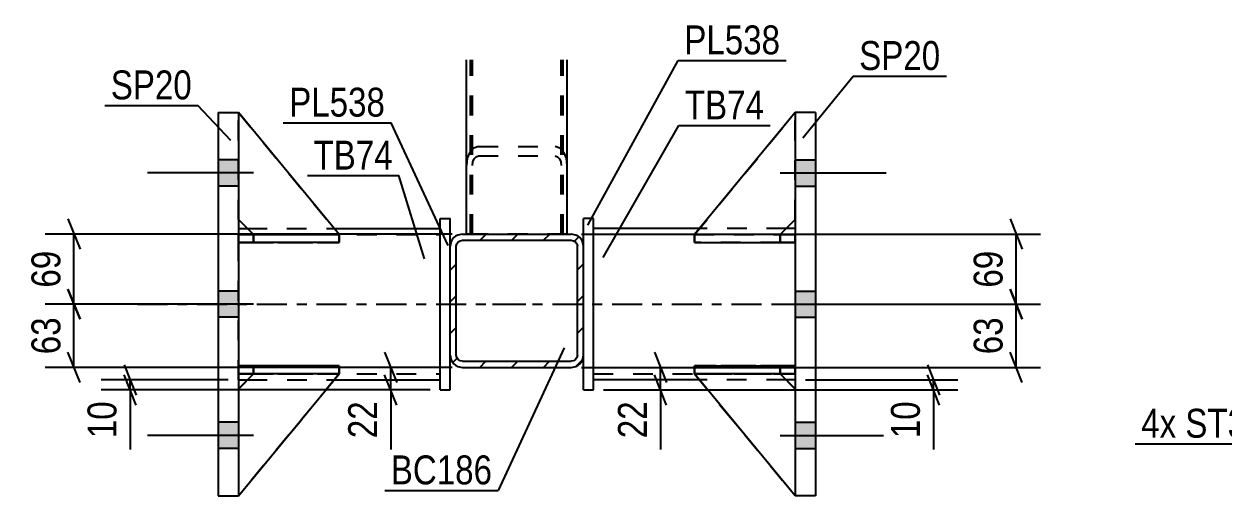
# Model space of a CAD drawing. Header units: millimetres. Extents: x 0 to 841, y 0 to 594.
# Drawn here: x 230 to 348.9, y 153.3 to 200.1 of the extents above; entities that cross this region are included whole.
import ezdxf

# ---------------------------------------------------------------- set-up
doc = ezdxf.new("R2010")
doc.units = ezdxf.units.MM
doc.linetypes.add('DXK_LINE_DOT2', pattern=[3.9198, 1.9599, -1.9599])
doc.linetypes.add('DXK_LINE_DOT3', pattern=[5.9187, 2.979, -0.9799, 0.9799, -0.9799])
doc.styles.add('Arial Narrow', font='ARIALN.TTF', dxfattribs={"height": 0.2})

# ---------------------------------------------------------------- blocks, each defined once
blk = doc.blocks.new('Part-318884897-1444 - 1248')
at = {"color": 7, "linetype": 'DXK_LINE_DOT2'}
for p, q in [((273.8, 179.27), (273.8, 196.54)), ((274.4, 179.27), (274.4, 196.54)), ((283.2, 179.27), (283.2, 196.54)), ((283.8, 179.27), (283.8, 196.54)), ((275, 187.94), (274.54, 187.8)), ((275, 187.94), (282.6, 187.94)), ((283.06, 187.8), (282.6, 187.94)), ((273.89, 186.8), (273.8, 186.08)), ((274.15, 187.4), (273.89, 186.8)), ((274.54, 187.8), (274.15, 187.4)), ((274.45, 186.44), (274.58, 186.74)), ((274.58, 186.74), (274.77, 186.94)), ((274.77, 186.94), (275, 187.01)), ((275, 187.01), (282.6, 187.01)), ((282.6, 187.01), (282.83, 186.94)), ((282.83, 186.94), (283.03, 186.74)), ((283.03, 186.74), (283.16, 186.44)), ((283.45, 187.4), (283.06, 187.8)), ((283.71, 186.8), (283.45, 187.4)), ((283.8, 186.08), (283.71, 186.8)), ((274.4, 186.08), (274.45, 186.44)), ((283.16, 186.44), (283.2, 186.08)), ((274.77, 179.27), (273.8, 179.27)), ((283.8, 179.27), (274.77, 179.27))]:
    blk.add_line(p, q, dxfattribs=at)
blk = doc.blocks.new('Part-318884897-1316 - 1248')
at = {"color": 7, "linetype": 'DXK_LINE_DOT2'}
for p, q in [((251.2, 180.72), (251.2, 191.33)), ((251.2, 191.33), (261.2, 179.22)), ((251.2, 191.33), (261.2, 179.22)), ((252.7, 179.22), (251.2, 180.72)), ((252.7, 179.22), (251.2, 180.72)), ((261.2, 179.22), (252.7, 179.22)), ((252.7, 179.22), (252.7, 179.22)), ((252.7, 179.22), (261.2, 179.22)), ((261.2, 179.22), (261.2, 179.22))]:
    blk.add_line(p, q, dxfattribs=at)
blk = doc.blocks.new('Part-318884897-1436 - 1248')
at = {"color": 2, "linetype": 'Continuous'}
for p, q in [((252.7, 165.42), (251.2, 163.92)), ((251.2, 153.33), (261.2, 165.42)), ((261.2, 165.42), (252.7, 165.42)), ((252.7, 165.42), (252.7, 165.42)), ((261.2, 165.42), (261.2, 165.42))]:
    blk.add_line(p, q, dxfattribs=at)
at = {"color": 7, "linetype": 'DXK_LINE_DOT2'}
for p, q in [((251.2, 163.92), (252.7, 165.42)), ((251.2, 153.33), (261.2, 165.42)), ((252.7, 165.42), (261.2, 165.42)), ((251.2, 163.92), (251.2, 153.33))]:
    blk.add_line(p, q, dxfattribs=at)
blk = doc.blocks.new('Part-318884897-1445 - 1248')
at = {"color": 2, "linetype": 'Continuous'}
for p, q in [((273.8, 179.27), (273.8, 196.54)), ((283.8, 179.27), (283.8, 196.54))]:
    blk.add_line(p, q, dxfattribs=at)
at = {"color": 7, "linetype": 'DXK_LINE_DOT2'}
for p, q in [((274.2, 179.27), (274.2, 196.54)), ((283.4, 179.27), (283.4, 196.54)), ((273.8, 179.27), (283.8, 179.27)), ((274.23, 179.27), (273.86, 179.27)), ((283.8, 179.27), (274.23, 179.27))]:
    blk.add_line(p, q, dxfattribs=at)
blk = doc.blocks.new('Part-318884897-1317 - 1248')
at = {"color": 2, "linetype": 'Continuous'}
for p, q in [((261.2, 179.22), (251.2, 191.33)), ((252.69, 179.23), (251.2, 180.72)), ((259.95, 179.22), (261.2, 179.22)), ((261.2, 179.22), (261.2, 179.22))]:
    blk.add_line(p, q, dxfattribs=at)
at = {"color": 7, "linetype": 'DXK_LINE_DOT2'}
for p, q in [((251.2, 180.72), (251.2, 191.33)), ((251.2, 191.33), (261.2, 179.22)), ((252.7, 179.22), (251.2, 180.72)), ((252.7, 179.22), (252.69, 179.23)), ((261.2, 179.22), (252.7, 179.22)), ((252.7, 179.22), (252.7, 179.22)), ((252.7, 179.22), (259.95, 179.22))]:
    blk.add_line(p, q, dxfattribs=at)
blk = doc.blocks.new('Part-318884897-1315 - 1248')
at = {"color": 7, "linetype": 'DXK_LINE_DOT2'}
for p, q in [((251.2, 166.23), (252.7, 166.23)), ((261.2, 166.23), (251.2, 166.23)), ((251.2, 166.23), (251.2, 166.23)), ((251.2, 166.23), (251.2, 165.43)), ((251.2, 166.23), (251.2, 165.43)), ((252.7, 165.43), (251.2, 165.43)), ((251.2, 165.43), (261.2, 165.43)), ((251.2, 165.43), (251.2, 165.43)), ((252.7, 166.23), (261.2, 166.23)), ((252.7, 166.23), (252.7, 165.43)), ((261.2, 165.43), (252.7, 165.43)), ((261.2, 166.23), (261.2, 165.43))]:
    blk.add_line(p, q, dxfattribs=at)
blk = doc.blocks.new('Part-318884897-1318 - 1248')
at = {"color": 7, "linetype": 'DXK_LINE_DOT2'}
for p, q in [((252.7, 165.42), (251.2, 163.92)), ((251.2, 153.33), (261.2, 165.42)), ((251.2, 163.92), (252.7, 165.42)), ((261.2, 165.42), (251.2, 153.33)), ((261.2, 165.42), (252.7, 165.42)), ((252.7, 165.42), (252.7, 165.42)), ((252.7, 165.42), (261.2, 165.42)), ((261.2, 165.42), (261.2, 165.42)), ((251.2, 163.92), (251.2, 153.33))]:
    blk.add_line(p, q, dxfattribs=at)
blk = doc.blocks.new('Part-318884897-1337 - 1248')
at = {"color": 2, "linetype": 'Continuous'}
for p, q in [((249.2, 191.33), (251.2, 191.33)), ((249.2, 191.33), (249.2, 153.33)), ((251.2, 191.33), (251.2, 153.33)), ((249.2, 153.33), (251.2, 153.33))]:
    blk.add_line(p, q, dxfattribs=at)
blk = doc.blocks.new('Part-318884897-1466 - 1248')
at = {"linetype": 'Continuous'}
h = blk.add_hatch(dxfattribs=at)
h.set_pattern_fill('', scale=0.7, style=0, pattern_type=0)
h.set_pattern_definition([(45, (284.661, 166.1606), (-1.57154, 1.57154), [])])
h.paths.add_polyline_path([(284.2, 166.07), (284.66, 166.16), (285.05, 166.42), (285.31, 166.81), (285.4, 167.27), (285.4, 178.07), (285.31, 178.53), (285.05, 178.92), (284.66, 179.18), (284.2, 179.27), (273.4, 179.27), (272.94, 179.18), (272.55, 178.92), (272.29, 178.53), (272.2, 178.07), (272.2, 167.27), (272.29, 166.81), (272.55, 166.42), (272.94, 166.16), (273.4, 166.07)])
h.paths.add_polyline_path([(273.4, 166.67), (273.17, 166.71), (272.98, 166.85), (272.85, 167.04), (272.8, 167.27), (272.8, 178.07), (272.85, 178.3), (272.98, 178.49), (273.17, 178.62), (273.4, 178.67), (284.2, 178.67), (284.43, 178.62), (284.63, 178.49), (284.76, 178.3), (284.8, 178.07), (284.8, 167.27), (284.76, 167.04), (284.63, 166.85), (284.43, 166.71), (284.2, 166.67)])
at = {"color": 2, "linetype": 'Continuous'}
for p, q in [((272.29, 178.53), (272.2, 178.07)), ((272.85, 178.3), (272.98, 178.49)), ((273.4, 179.27), (272.94, 179.18)), ((272.98, 178.49), (273.17, 178.62)), ((273.17, 178.62), (273.4, 178.67)), ((273.4, 179.27), (273.4, 179.27)), ((273.4, 179.27), (284.2, 179.27)), ((273.4, 178.67), (273.4, 178.67)), ((273.4, 178.67), (284.2, 178.67)), ((284.2, 179.27), (284.2, 179.27)), ((284.66, 179.18), (284.2, 179.27)), ((284.2, 178.67), (284.2, 178.67)), ((284.2, 178.67), (284.43, 178.62)), ((284.43, 178.62), (284.63, 178.49)), ((284.63, 178.49), (284.76, 178.3)), ((285.4, 178.07), (285.31, 178.53)), ((272.2, 178.07), (272.2, 178.07)), ((272.2, 167.27), (272.2, 178.07)), ((272.8, 178.07), (272.85, 178.3)), ((272.8, 178.07), (272.8, 178.07)), ((272.8, 167.27), (272.8, 178.07)), ((284.76, 178.3), (284.8, 178.07)), ((284.8, 178.07), (284.8, 178.07)), ((284.8, 167.27), (284.8, 178.07)), ((285.4, 178.07), (285.4, 178.07)), ((285.4, 167.27), (285.4, 178.07)), ((272.2, 167.27), (272.2, 167.27)), ((272.2, 167.27), (272.29, 166.81)), ((272.8, 167.27), (272.8, 167.27)), ((272.85, 167.04), (272.8, 167.27)), ((272.98, 166.85), (272.85, 167.04)), ((273.17, 166.71), (272.98, 166.85)), ((273.4, 166.67), (273.17, 166.71)), ((273.4, 166.67), (273.4, 166.67)), ((273.4, 166.67), (284.2, 166.67)), ((284.43, 166.71), (284.2, 166.67)), ((284.2, 166.67), (284.2, 166.67)), ((284.63, 166.85), (284.43, 166.71)), ((284.76, 167.04), (284.63, 166.85)), ((284.8, 167.27), (284.76, 167.04)), ((284.8, 167.27), (284.8, 167.27)), ((285.31, 166.81), (285.4, 167.27)), ((285.4, 167.27), (285.4, 167.27)), ((272.94, 166.16), (273.4, 166.07)), ((273.4, 166.07), (273.4, 166.07)), ((273.4, 166.07), (284.2, 166.07)), ((284.2, 166.07), (284.66, 166.16)), ((284.2, 166.07), (284.2, 166.07))]:
    blk.add_line(p, q, dxfattribs=at)
at = {"color": 7, "linetype": 'DXK_LINE_DOT3'}
blk.add_line((278.8, 172.67), (278.8, 172.67), dxfattribs=at)
at = {"color": 2, "linetype": 'Continuous'}
for centre, start, end in [((273.4, 178.07), 112.5, 157.5), ((284.2, 178.07), 22.5, 67.5), ((273.4, 167.27), 202.5, 247.5), ((284.2, 167.27), 292.5, 337.5)]:
    blk.add_arc(centre, 1.2, start, end, dxfattribs=at)
blk = doc.blocks.new('Part-318884897-1342 - 1248')
at = {"color": 2, "linetype": 'Continuous'}
for p, q in [((308.4, 191.33), (306.4, 191.33)), ((306.4, 191.33), (306.4, 153.33)), ((308.4, 191.33), (308.4, 153.33)), ((308.4, 153.33), (306.4, 153.33))]:
    blk.add_line(p, q, dxfattribs=at)
blk = doc.blocks.new('Part-318884897-1343 - 1248')
at = {"color": 2, "linetype": 'Continuous'}
for p, q in [((251.2, 178.43), (251.2, 179.23)), ((251.2, 179.23), (259.95, 179.23)), ((261.2, 178.43), (251.2, 178.43)), ((251.2, 178.43), (251.2, 178.43)), ((261.2, 179.23), (261.19, 179.23)), ((261.2, 178.43), (261.2, 179.23))]:
    blk.add_line(p, q, dxfattribs=at)
at = {"color": 7, "linetype": 'DXK_LINE_DOT2'}
for p, q in [((252.7, 179.23), (251.2, 179.23)), ((251.2, 178.43), (252.7, 178.43)), ((252.7, 178.43), (252.7, 179.23)), ((252.7, 179.23), (261.19, 179.23)), ((252.7, 178.43), (261.2, 178.43))]:
    blk.add_line(p, q, dxfattribs=at)
blk = doc.blocks.new('Part-318884897-1432 - 1248')
at = {"color": 7, "linetype": 'DXK_LINE_DOT2'}
for p, q in [((296.4, 165.43), (296.4, 166.23)), ((296.4, 166.23), (304.9, 166.23)), ((306.4, 166.23), (296.4, 166.23)), ((304.9, 165.43), (296.4, 165.43)), ((296.4, 165.43), (306.4, 165.43)), ((304.9, 165.43), (304.9, 166.23)), ((304.9, 166.23), (306.4, 166.23)), ((306.4, 165.43), (304.9, 165.43)), ((306.4, 165.43), (306.4, 166.23)), ((306.4, 165.43), (306.4, 166.23)), ((306.4, 166.23), (306.4, 166.23)), ((306.4, 165.43), (306.4, 165.43))]:
    blk.add_line(p, q, dxfattribs=at)
blk = doc.blocks.new('Part-318884897-1368 - 1248')
at = {"color": 2, "linetype": 'Continuous'}
for p, q in [((306.4, 191.33), (296.4, 179.22)), ((304.91, 179.23), (306.4, 180.72)), ((297.65, 179.22), (296.4, 179.22)), ((296.4, 179.22), (296.4, 179.22))]:
    blk.add_line(p, q, dxfattribs=at)
at = {"color": 7, "linetype": 'DXK_LINE_DOT2'}
for p, q in [((296.4, 179.22), (306.4, 191.33)), ((306.4, 180.72), (306.4, 191.33)), ((304.9, 179.22), (306.4, 180.72)), ((304.9, 179.22), (296.4, 179.22)), ((304.9, 179.22), (297.65, 179.22)), ((304.9, 179.22), (304.91, 179.23)), ((304.9, 179.22), (304.9, 179.22))]:
    blk.add_line(p, q, dxfattribs=at)
blk = doc.blocks.new('Part-318884897-1433 - 1248')
at = {"color": 7, "linetype": 'DXK_LINE_DOT2'}
for p, q in [((296.4, 178.43), (296.4, 179.23)), ((296.4, 179.23), (304.9, 179.23)), ((306.4, 179.23), (296.4, 179.23)), ((304.9, 178.43), (296.4, 178.43)), ((296.4, 178.43), (306.4, 178.43)), ((304.9, 178.43), (304.9, 179.23)), ((304.9, 179.23), (306.4, 179.23)), ((306.4, 178.43), (304.9, 178.43)), ((306.4, 178.43), (306.4, 179.23)), ((306.4, 178.43), (306.4, 179.23)), ((306.4, 179.23), (306.4, 179.23)), ((306.4, 178.43), (306.4, 178.43))]:
    blk.add_line(p, q, dxfattribs=at)
blk = doc.blocks.new('Part-318884897-1369 - 1248')
at = {"color": 7, "linetype": 'DXK_LINE_DOT2'}
for p, q in [((296.4, 165.42), (304.9, 165.42)), ((306.4, 153.33), (296.4, 165.42)), ((296.4, 165.42), (296.4, 165.42)), ((304.9, 165.42), (296.4, 165.42)), ((296.4, 165.42), (306.4, 153.33)), ((304.9, 165.42), (306.4, 163.92)), ((304.9, 165.42), (304.9, 165.42)), ((306.4, 163.92), (304.9, 165.42)), ((306.4, 163.92), (306.4, 153.33))]:
    blk.add_line(p, q, dxfattribs=at)
blk = doc.blocks.new('Part-318884897-1434 - 1248')
at = {"color": 2, "linetype": 'Continuous'}
for p, q in [((296.4, 166.23), (306.4, 166.23)), ((296.4, 166.23), (296.4, 165.43)), ((306.4, 165.43), (296.4, 165.43)), ((306.4, 166.23), (306.4, 166.23)), ((306.4, 165.43), (306.4, 166.23))]:
    blk.add_line(p, q, dxfattribs=at)
at = {"color": 7, "linetype": 'DXK_LINE_DOT2'}
for p, q in [((304.9, 166.23), (296.4, 166.23)), ((296.4, 165.43), (304.9, 165.43)), ((306.4, 166.23), (304.9, 166.23)), ((304.9, 166.23), (304.9, 165.43)), ((304.9, 165.43), (306.4, 165.43)), ((306.4, 166.23), (306.4, 166.23))]:
    blk.add_line(p, q, dxfattribs=at)
blk = doc.blocks.new('Part-318884897-1370 - 1248')
at = {"color": 2, "linetype": 'Continuous'}
for p, q in [((296.4, 165.42), (296.4, 165.42)), ((304.9, 165.42), (296.4, 165.42)), ((306.4, 153.33), (296.4, 165.42)), ((304.9, 165.42), (304.9, 165.42)), ((304.9, 165.42), (306.4, 163.92))]:
    blk.add_line(p, q, dxfattribs=at)
at = {"color": 7, "linetype": 'DXK_LINE_DOT2'}
for p, q in [((296.4, 165.42), (304.9, 165.42)), ((306.4, 153.33), (296.4, 165.42)), ((304.9, 165.42), (306.4, 163.92)), ((306.4, 163.92), (306.4, 153.33))]:
    blk.add_line(p, q, dxfattribs=at)
blk = doc.blocks.new('Part-318884897-1385 - 1248')
at = {"color": 2, "linetype": 'Continuous'}
for p, q in [((251.2, 179.83), (252.09, 179.83)), ((260.7, 179.83), (271.2, 179.83)), ((251.2, 164.83), (252.11, 164.83)), ((260.71, 164.83), (271.2, 164.83))]:
    blk.add_line(p, q, dxfattribs=at)
at = {"color": 7, "linetype": 'DXK_LINE_DOT2'}
for p, q in [((251.2, 164.83), (251.2, 179.83)), ((252.09, 179.83), (260.7, 179.83)), ((271.2, 164.83), (271.2, 179.83)), ((251.2, 179.23), (271.2, 179.23)), ((251.2, 165.43), (271.2, 165.43)), ((252.11, 164.83), (260.71, 164.83))]:
    blk.add_line(p, q, dxfattribs=at)
at = {"color": 7, "linetype": 'DXK_LINE_DOT3'}
blk.add_line((241.2, 172.33), (281.2, 172.33), dxfattribs=at)
blk = doc.blocks.new('Part-318884897-1400 - 1248')
at = {"color": 2, "linetype": 'Continuous'}
for p, q in [((271.2, 163.83), (271.2, 180.83)), ((271.2, 180.83), (272.2, 180.83)), ((272.2, 178.07), (272.2, 180.83)), ((272.2, 163.83), (272.2, 167.27)), ((271.2, 163.83), (272.2, 163.83))]:
    blk.add_line(p, q, dxfattribs=at)
at = {"color": 7, "linetype": 'DXK_LINE_DOT2'}
blk.add_line((272.2, 167.27), (272.2, 178.07), dxfattribs=at)
blk = doc.blocks.new('Part-318884897-1405 - 1248')
at = {"color": 2, "linetype": 'Continuous'}
for p, q in [((286.4, 180.83), (285.4, 180.83)), ((285.4, 178.07), (285.4, 180.83)), ((286.4, 163.83), (286.4, 180.83)), ((285.4, 163.83), (285.4, 167.27)), ((285.4, 163.83), (286.4, 163.83))]:
    blk.add_line(p, q, dxfattribs=at)
at = {"color": 7, "linetype": 'DXK_LINE_DOT2'}
blk.add_line((285.4, 167.27), (285.4, 178.07), dxfattribs=at)
blk = doc.blocks.new('Bolt-318884897-1414 - 1248')
at = {"linetype": 'Continuous'}
for points in [[(308.4, 184.03), (308.4, 186.63), (306.4, 186.63), (306.4, 184.03)], [(308.4, 184.03), (308.4, 186.63), (306.4, 186.63), (306.4, 184.03)], [(308.4, 184.03), (308.4, 186.63), (306.4, 186.63), (306.4, 184.03)], [(308.4, 171.03), (308.4, 173.63), (306.4, 173.63), (306.4, 171.03)], [(308.4, 171.03), (308.4, 173.63), (306.4, 173.63), (306.4, 171.03)], [(308.4, 158.03), (308.4, 160.63), (306.4, 160.63), (306.4, 158.03)], [(308.4, 158.03), (308.4, 160.63), (306.4, 160.63), (306.4, 158.03)], [(308.4, 158.03), (308.4, 160.63), (306.4, 160.63), (306.4, 158.03)]]:
    blk.add_hatch(color=1, dxfattribs=at).paths.add_polyline_path(points)
at = {"color": 1, "linetype": 'Continuous'}
for p, q in [((306.4, 186.63), (308.4, 186.63)), ((306.4, 186.63), (308.4, 186.63)), ((306.4, 186.63), (308.4, 186.63)), ((304.9, 185.33), (315.4, 185.33)), ((304.9, 185.33), (315.4, 185.33)), ((304.9, 185.33), (315.4, 185.33)), ((306.4, 184.03), (308.4, 184.03)), ((306.4, 184.03), (308.4, 184.03)), ((306.4, 184.03), (308.4, 184.03)), ((306.4, 173.63), (308.4, 173.63)), ((306.4, 173.63), (308.4, 173.63)), ((304.9, 172.33), (315.4, 172.33)), ((304.9, 172.33), (315.4, 172.33)), ((306.4, 171.03), (308.4, 171.03)), ((306.4, 171.03), (308.4, 171.03)), ((306.4, 160.63), (308.4, 160.63)), ((306.4, 160.63), (308.4, 160.63)), ((306.4, 160.63), (308.4, 160.63)), ((304.9, 159.33), (315.4, 159.33)), ((304.9, 159.33), (315.4, 159.33)), ((304.9, 159.33), (315.4, 159.33)), ((306.4, 158.03), (308.4, 158.03)), ((306.4, 158.03), (308.4, 158.03)), ((306.4, 158.03), (308.4, 158.03))]:
    blk.add_line(p, q, dxfattribs=at)
blk = doc.blocks.new('Bolt-318884897-1415 - 1248')
at = {"linetype": 'Continuous'}
for points in [[(251.2, 184.03), (251.2, 186.63), (249.2, 186.63), (249.2, 184.03)], [(251.2, 184.03), (251.2, 186.63), (249.2, 186.63), (249.2, 184.03)], [(251.2, 184.03), (251.2, 186.63), (249.2, 186.63), (249.2, 184.03)], [(251.2, 171.03), (251.2, 173.63), (249.2, 173.63), (249.2, 171.03)], [(251.2, 171.03), (251.2, 173.63), (249.2, 173.63), (249.2, 171.03)], [(251.2, 158.03), (251.2, 160.63), (249.2, 160.63), (249.2, 158.03)], [(251.2, 158.03), (251.2, 160.63), (249.2, 160.63), (249.2, 158.03)], [(251.2, 158.03), (251.2, 160.63), (249.2, 160.63), (249.2, 158.03)]]:
    blk.add_hatch(color=1, dxfattribs=at).paths.add_polyline_path(points)
at = {"color": 1, "linetype": 'Continuous'}
for p, q in [((251.2, 186.63), (249.2, 186.63)), ((251.2, 186.63), (249.2, 186.63)), ((251.2, 186.63), (249.2, 186.63)), ((252.7, 185.33), (242.2, 185.33)), ((252.7, 185.33), (242.2, 185.33)), ((252.7, 185.33), (242.2, 185.33)), ((251.2, 184.03), (249.2, 184.03)), ((251.2, 184.03), (249.2, 184.03)), ((251.2, 184.03), (249.2, 184.03)), ((251.2, 173.63), (249.2, 173.63)), ((251.2, 173.63), (249.2, 173.63)), ((252.7, 172.33), (242.2, 172.33)), ((252.7, 172.33), (242.2, 172.33)), ((251.2, 171.03), (249.2, 171.03)), ((251.2, 171.03), (249.2, 171.03)), ((251.2, 160.63), (249.2, 160.63)), ((251.2, 160.63), (249.2, 160.63)), ((251.2, 160.63), (249.2, 160.63)), ((252.7, 159.33), (242.2, 159.33)), ((252.7, 159.33), (242.2, 159.33)), ((252.7, 159.33), (242.2, 159.33)), ((251.2, 158.03), (249.2, 158.03)), ((251.2, 158.03), (249.2, 158.03)), ((251.2, 158.03), (249.2, 158.03))]:
    blk.add_line(p, q, dxfattribs=at)
blk = doc.blocks.new('Part-318884897-1429 - 1248')
at = {"color": 7, "linetype": 'DXK_LINE_DOT2'}
for p, q in [((251.2, 179.23), (252.7, 179.23)), ((261.2, 179.23), (251.2, 179.23)), ((251.2, 179.23), (251.2, 179.23)), ((251.2, 179.23), (251.2, 178.43)), ((251.2, 179.23), (251.2, 178.43)), ((252.7, 178.43), (251.2, 178.43)), ((251.2, 178.43), (261.2, 178.43)), ((251.2, 178.43), (251.2, 178.43)), ((252.7, 179.23), (261.2, 179.23)), ((252.7, 179.23), (252.7, 178.43)), ((261.2, 178.43), (252.7, 178.43)), ((261.2, 179.23), (261.2, 178.43))]:
    blk.add_line(p, q, dxfattribs=at)
blk = doc.blocks.new('Part-318884897-1430 - 1248')
at = {"color": 2, "linetype": 'Continuous'}
for p, q in [((251.2, 165.43), (251.2, 166.23)), ((261.2, 166.23), (251.2, 166.23)), ((261.2, 165.43), (251.2, 165.43)), ((251.2, 165.43), (251.2, 165.43)), ((261.2, 165.43), (261.2, 166.23))]:
    blk.add_line(p, q, dxfattribs=at)
at = {"color": 7, "linetype": 'DXK_LINE_DOT2'}
for p, q in [((252.7, 166.23), (251.2, 166.23)), ((251.2, 165.43), (252.7, 165.43)), ((252.7, 165.43), (252.7, 166.23)), ((261.2, 166.23), (252.7, 166.23)), ((252.7, 165.43), (261.2, 165.43))]:
    blk.add_line(p, q, dxfattribs=at)
blk = doc.blocks.new('Part-318884897-1431 - 1248')
at = {"color": 7, "linetype": 'DXK_LINE_DOT2'}
for p, q in [((306.4, 191.33), (296.4, 179.22)), ((296.4, 179.22), (306.4, 191.33)), ((306.4, 180.72), (306.4, 191.33)), ((304.9, 179.22), (306.4, 180.72)), ((304.9, 179.22), (306.4, 180.72)), ((296.4, 179.22), (304.9, 179.22)), ((296.4, 179.22), (296.4, 179.22)), ((304.9, 179.22), (296.4, 179.22)), ((304.9, 179.22), (304.9, 179.22))]:
    blk.add_line(p, q, dxfattribs=at)
blk = doc.blocks.new('Part-318884897-1435 - 1248')
at = {"color": 2, "linetype": 'Continuous'}
for p, q in [((296.41, 179.23), (296.4, 179.23)), ((296.4, 179.23), (296.4, 178.43)), ((296.4, 178.43), (306.4, 178.43)), ((306.4, 179.23), (297.65, 179.23)), ((306.4, 179.23), (306.4, 179.23)), ((306.4, 179.23), (306.4, 178.43))]:
    blk.add_line(p, q, dxfattribs=at)
at = {"color": 7, "linetype": 'DXK_LINE_DOT2'}
for p, q in [((296.4, 178.43), (304.9, 178.43)), ((297.65, 179.23), (296.41, 179.23)), ((304.9, 179.23), (296.41, 179.23)), ((304.9, 179.23), (306.4, 179.23)), ((304.9, 179.23), (304.9, 178.43)), ((304.9, 178.43), (306.4, 178.43)), ((306.4, 179.23), (306.4, 179.23))]:
    blk.add_line(p, q, dxfattribs=at)
blk = doc.blocks.new('Part-318884897-1475 - 1248')
at = {"color": 2, "linetype": 'Continuous'}
for p, q in [((296.9, 179.83), (286.4, 179.83)), ((306.4, 179.83), (305.51, 179.83)), ((296.89, 164.83), (286.4, 164.83)), ((306.4, 164.83), (305.49, 164.83))]:
    blk.add_line(p, q, dxfattribs=at)
at = {"color": 7, "linetype": 'DXK_LINE_DOT2'}
for p, q in [((286.4, 164.83), (286.4, 179.83)), ((305.51, 179.83), (296.9, 179.83)), ((306.4, 179.83), (306.4, 164.83)), ((306.4, 179.23), (286.4, 179.23)), ((286.4, 165.43), (306.4, 165.43)), ((305.49, 164.83), (296.89, 164.83))]:
    blk.add_line(p, q, dxfattribs=at)
at = {"color": 7, "linetype": 'DXK_LINE_DOT3'}
blk.add_line((276.4, 172.33), (316.4, 172.33), dxfattribs=at)
blk = doc.blocks.new('StraightDimension-318884897-1538 - 1248')
at = {"color": 7, "linetype": 'Continuous'}
for p, q in [((327.69, 180.77), (328.89, 177.77)), ((285.2, 179.27), (330.69, 179.27)), ((328.29, 172.33), (328.29, 179.27)), ((328.89, 170.83), (327.69, 173.83)), ((314.88, 172.33), (330.69, 172.33))]:
    blk.add_line(p, q, dxfattribs=at)
at = {"color": 0}
blk.add_wipeout([(327.54, 178.23), (323.34, 178.23), (323.34, 173.37), (327.54, 173.37)], dxfattribs=at)
at = {"color": 3, "style": 'Arial Narrow'}
blk.add_text('69', height=2.863, rotation=90.0002, dxfattribs=at).set_placement((326.94, 173.97))
blk = doc.blocks.new('StraightDimension-318884897-1493 - 1248')
at = {"color": 7, "linetype": 'Continuous'}
for p, q in [((319.49, 166.33), (320.69, 163.33)), ((320.69, 162.33), (319.49, 165.33)), ((307.4, 164.83), (322.49, 164.83)), ((320.09, 163.83), (320.09, 164.83)), ((287.4, 163.83), (322.49, 163.83)), ((320.09, 163.83), (320.09, 157.92)), ((320.09, 163.83), (320.09, 157.92))]:
    blk.add_line(p, q, dxfattribs=at)
at = {"color": 0}
blk.add_wipeout([(319.34, 163.3), (315.14, 163.3), (315.14, 158.44), (319.34, 158.44)], dxfattribs=at)
at = {"color": 3, "style": 'Arial Narrow'}
blk.add_text('10', height=2.863, rotation=90.0002, dxfattribs=at).set_placement((318.74, 159.05))
blk = doc.blocks.new('StraightDimension-318884897-1477 - 1248')
at = {"color": 7, "linetype": 'Continuous'}
for p, q in [((239.87, 166.33), (241.07, 163.33)), ((241.07, 162.33), (239.87, 165.33)), ((250.2, 164.83), (237.62, 164.83)), ((240.47, 163.83), (240.47, 164.83)), ((270.2, 163.83), (237.62, 163.83)), ((240.47, 163.83), (240.47, 157.92)), ((240.47, 163.83), (240.47, 157.92))]:
    blk.add_line(p, q, dxfattribs=at)
at = {"color": 0}
blk.add_wipeout([(239.72, 163.3), (235.52, 163.3), (235.52, 158.44), (239.72, 158.44)], dxfattribs=at)
at = {"color": 3, "style": 'Arial Narrow'}
blk.add_text('10', height=2.863, rotation=90.0002, dxfattribs=at).set_placement((239.12, 159.05))
blk = doc.blocks.new('StraightDimension-318884897-1505 - 1248')
at = {"color": 7, "linetype": 'Continuous'}
for p, q in [((292.44, 167.57), (293.64, 164.57)), ((285.2, 166.07), (295.44, 166.07)), ((293.64, 162.33), (292.44, 165.33)), ((293.04, 163.83), (293.04, 166.07)), ((287.4, 163.83), (295.44, 163.83)), ((293.04, 163.83), (293.04, 157.92)), ((293.04, 163.83), (293.04, 157.92))]:
    blk.add_line(p, q, dxfattribs=at)
at = {"color": 0}
blk.add_wipeout([(292.29, 163.3), (288.09, 163.3), (288.09, 158.44), (292.29, 158.44)], dxfattribs=at)
at = {"color": 3, "style": 'Arial Narrow'}
blk.add_text('22', height=2.863, rotation=90.0002, dxfattribs=at).set_placement((291.69, 159.05))
blk = doc.blocks.new('StraightDimension-318884897-1516 - 1248')
at = {"color": 7, "linetype": 'Continuous'}
for p, q in [((265.7, 167.57), (266.9, 164.57)), ((272.4, 166.07), (263.45, 166.07)), ((266.9, 162.33), (265.7, 165.33)), ((266.3, 163.83), (266.3, 166.07)), ((270.2, 163.83), (263.45, 163.83)), ((266.3, 163.83), (266.3, 157.92)), ((266.3, 163.83), (266.3, 157.92))]:
    blk.add_line(p, q, dxfattribs=at)
at = {"color": 0}
blk.add_wipeout([(265.55, 163.3), (261.35, 163.3), (261.35, 158.44), (265.55, 158.44)], dxfattribs=at)
at = {"color": 3, "style": 'Arial Narrow'}
blk.add_text('22', height=2.863, rotation=90.0002, dxfattribs=at).set_placement((264.95, 159.05))
blk = doc.blocks.new('StraightDimension-318884897-1527 - 1248')
at = {"color": 7, "linetype": 'Continuous'}
for p, q in [((327.69, 173.83), (328.89, 170.83)), ((314.88, 172.33), (330.69, 172.33)), ((328.29, 166.07), (328.29, 172.33)), ((328.89, 164.57), (327.69, 167.57)), ((285.2, 166.07), (330.69, 166.07))]:
    blk.add_line(p, q, dxfattribs=at)
at = {"color": 0}
blk.add_wipeout([(327.54, 171.62), (323.34, 171.62), (323.34, 166.77), (327.54, 166.77)], dxfattribs=at)
at = {"color": 3, "style": 'Arial Narrow'}
blk.add_text('63', height=2.863, rotation=90.0002, dxfattribs=at).set_placement((326.94, 167.37))
blk = doc.blocks.new('StraightDimension-318884897-1549 - 1248')
at = {"color": 7, "linetype": 'Continuous'}
for p, q in [((234.31, 173.83), (235.51, 170.83)), ((243.24, 172.33), (232.06, 172.33)), ((234.91, 166.07), (234.91, 172.33)), ((235.51, 164.57), (234.31, 167.57)), ((272.4, 166.07), (232.06, 166.07))]:
    blk.add_line(p, q, dxfattribs=at)
at = {"color": 0}
blk.add_wipeout([(234.16, 171.62), (229.96, 171.62), (229.96, 166.77), (234.16, 166.77)], dxfattribs=at)
at = {"color": 3, "style": 'Arial Narrow'}
blk.add_text('63', height=2.863, rotation=90.0002, dxfattribs=at).set_placement((233.56, 167.37))
blk = doc.blocks.new('StraightDimension-318884897-1559 - 1248')
at = {"color": 7, "linetype": 'Continuous'}
for p, q in [((234.31, 180.77), (235.51, 177.77)), ((272.4, 179.27), (232.06, 179.27)), ((234.91, 172.33), (234.91, 179.27)), ((235.51, 170.83), (234.31, 173.83)), ((243.24, 172.33), (232.06, 172.33))]:
    blk.add_line(p, q, dxfattribs=at)
at = {"color": 0}
blk.add_wipeout([(234.16, 178.23), (229.96, 178.23), (229.96, 173.37), (234.16, 173.37)], dxfattribs=at)
at = {"color": 3, "style": 'Arial Narrow'}
blk.add_text('69', height=2.863, rotation=90.0002, dxfattribs=at).set_placement((233.56, 173.97))
blk = doc.blocks.new('Mark-318884897-1396 - 1248')
at = {"color": 30, "linetype": 'Continuous'}
for p in [(255.64, 190.31), (271.98, 178.14)]:
    blk.add_line(p, (266.34, 190.31), dxfattribs=at)
at = {"color": 0}
blk.add_wipeout([(265.74, 190.91), (265.74, 193.91), (256.24, 193.91), (256.24, 190.91)], dxfattribs=at)
blk.add_wipeout([(265.74, 190.91), (265.74, 193.91), (256.24, 193.91), (256.24, 190.91)], dxfattribs=at)
at = {"color": 3, "style": 'Arial Narrow'}
blk.add_text('PL538', height=2.863, dxfattribs=at).set_placement((256.24, 190.91))
blk = doc.blocks.new('Mark-318884897-1332 - 1248')
at = {"color": 30, "linetype": 'Continuous'}
for p in [(237.96, 192.02), (250.44, 188.55)]:
    blk.add_line(p, (247.2, 192.02), dxfattribs=at)
at = {"color": 0}
blk.add_wipeout([(246.6, 192.62), (246.6, 195.62), (238.56, 195.62), (238.56, 192.62)], dxfattribs=at)
blk.add_wipeout([(246.6, 192.62), (246.6, 195.62), (238.56, 195.62), (238.56, 192.62)], dxfattribs=at)
at = {"color": 3, "style": 'Arial Narrow'}
blk.add_text('SP20', height=2.863, dxfattribs=at).set_placement((238.56, 192.62))
blk = doc.blocks.new('Mark-318884897-1381 - 1248')
at = {"color": 30, "linetype": 'Continuous'}
for p in [(258.05, 185.06), (269.64, 176.82)]:
    blk.add_line(p, (267.11, 185.06), dxfattribs=at)
at = {"color": 0}
blk.add_wipeout([(266.51, 185.66), (266.51, 188.66), (258.65, 188.66), (258.65, 185.66)], dxfattribs=at)
blk.add_wipeout([(266.51, 185.66), (266.51, 188.66), (258.65, 188.66), (258.65, 185.66)], dxfattribs=at)
at = {"color": 3, "style": 'Arial Narrow'}
blk.add_text('TB74', height=2.863, dxfattribs=at).set_placement((258.65, 185.66))
blk = doc.blocks.new('Mark-318884897-1401 - 1248')
at = {"color": 30, "linetype": 'Continuous'}
for p, q in [((285.83, 180.17), (294.8, 196.48)), ((294.8, 196.48), (305.5, 196.48))]:
    blk.add_line(p, q, dxfattribs=at)
at = {"color": 0}
blk.add_wipeout([(304.9, 197.08), (304.9, 200.08), (295.4, 200.08), (295.4, 197.08)], dxfattribs=at)
blk.add_wipeout([(304.9, 197.08), (304.9, 200.08), (295.4, 200.08), (295.4, 197.08)], dxfattribs=at)
at = {"color": 3, "style": 'Arial Narrow'}
blk.add_text('PL538', height=2.863, dxfattribs=at).set_placement((295.4, 197.08))
blk = doc.blocks.new('Mark-318884897-1338 - 1248')
at = {"color": 30, "linetype": 'Continuous'}
for p, q in [((307.13, 188.8), (312.13, 194.93)), ((312.13, 194.93), (321.37, 194.93))]:
    blk.add_line(p, q, dxfattribs=at)
at = {"color": 0}
blk.add_wipeout([(320.77, 195.53), (320.77, 198.53), (312.73, 198.53), (312.73, 195.53)], dxfattribs=at)
blk.add_wipeout([(320.77, 195.53), (320.77, 198.53), (312.73, 198.53), (312.73, 195.53)], dxfattribs=at)
at = {"color": 3, "style": 'Arial Narrow'}
blk.add_text('SP20', height=2.863, dxfattribs=at).set_placement((312.73, 195.53))
blk = doc.blocks.new('Mark-318884897-1471 - 1248')
at = {"color": 30, "linetype": 'Continuous'}
for p, q in [((287.34, 176.95), (294.85, 190.03)), ((294.85, 190.03), (303.9, 190.03))]:
    blk.add_line(p, q, dxfattribs=at)
at = {"color": 0}
blk.add_wipeout([(303.3, 190.63), (303.3, 193.63), (295.45, 193.63), (295.45, 190.63)], dxfattribs=at)
blk.add_wipeout([(303.3, 190.63), (303.3, 193.63), (295.45, 193.63), (295.45, 190.63)], dxfattribs=at)
at = {"color": 3, "style": 'Arial Narrow'}
blk.add_text('TB74', height=2.863, dxfattribs=at).set_placement((295.45, 190.63))
blk = doc.blocks.new('Mark-318884897-1462 - 1248')
at = {"color": 30, "linetype": 'Continuous'}
for p in [(283.5, 167.99), (265.71, 153.88)]:
    blk.add_line(p, (276.96, 153.88), dxfattribs=at)
at = {"color": 0}
blk.add_wipeout([(276.36, 154.48), (276.36, 157.48), (266.31, 157.48), (266.31, 154.48)], dxfattribs=at)
blk.add_wipeout([(276.36, 154.48), (276.36, 157.48), (266.31, 157.48), (266.31, 154.48)], dxfattribs=at)
at = {"color": 3, "style": 'Arial Narrow'}
blk.add_text('BC186', height=2.863, dxfattribs=at).set_placement((266.31, 154.48))
blk = doc.blocks.new('MarkSet-318884897-6400 - 6027')
at = {"color": 30, "linetype": 'Continuous'}
for p in [(367.26, 169.63), (340.08, 158.5)]:
    blk.add_line(p, (358.97, 158.5), dxfattribs=at)
at = {"color": 0}
for points in [[(344.15, 159.1), (344.15, 162.1), (340.68, 162.1), (340.68, 159.1)], [(352.91, 159.1), (352.91, 162.1), (345.05, 162.1), (345.05, 159.1)], [(358.37, 159.1), (358.37, 162.1), (353.81, 162.1), (353.81, 159.1)]]:
    blk.add_wipeout(points, dxfattribs=at)
for points in [[(344.15, 159.1), (344.15, 162.1), (340.68, 162.1), (340.68, 159.1)], [(352.91, 159.1), (352.91, 162.1), (345.05, 162.1), (345.05, 159.1)], [(358.37, 159.1), (358.37, 162.1), (353.81, 162.1), (353.81, 159.1)]]:
    blk.add_wipeout(points, dxfattribs=at)
at = {"color": 3, "style": 'Arial Narrow'}
for s, p in [('4x', (340.68, 159.1)), ('ST33', (345.05, 159.1)), ('NS', (353.81, 159.1))]:
    blk.add_text(s, height=2.863, dxfattribs=at).set_placement(p)

msp = doc.modelspace()

# ---------------------------------------------------------------- block references
for name in ['Part-318884897-1444 - 1248', 'Part-318884897-1445 - 1248', 'Part-318884897-1337 - 1248', 'Part-318884897-1316 - 1248', 'Part-318884897-1317 - 1248', 'Part-318884897-1368 - 1248', 'Part-318884897-1431 - 1248', 'Part-318884897-1342 - 1248', 'Bolt-318884897-1415 - 1248', 'Bolt-318884897-1414 - 1248', 'Part-318884897-1400 - 1248', 'Part-318884897-1405 - 1248', 'Part-318884897-1385 - 1248', 'Part-318884897-1475 - 1248', 'Part-318884897-1343 - 1248', 'Part-318884897-1429 - 1248', 'Part-318884897-1466 - 1248', 'Part-318884897-1433 - 1248', 'Part-318884897-1435 - 1248', 'MarkSet-318884897-6400 - 6027', 'Part-318884897-1315 - 1248', 'Part-318884897-1430 - 1248', 'Part-318884897-1436 - 1248', 'Part-318884897-1318 - 1248', 'Part-318884897-1432 - 1248', 'Part-318884897-1434 - 1248', 'Part-318884897-1369 - 1248', 'Part-318884897-1370 - 1248']:
    msp.add_blockref(name, (0, 0))

# ---------------------------------------------------------------- next in the draw order: block references
for name in ['Mark-318884897-1338 - 1248', 'Mark-318884897-1332 - 1248', 'StraightDimension-318884897-1538 - 1248', 'StraightDimension-318884897-1477 - 1248', 'StraightDimension-318884897-1493 - 1248']:
    msp.add_blockref(name, (0, 0))

# ---------------------------------------------------------------- next in the draw order: block references
for name in ['Mark-318884897-1401 - 1248', 'StraightDimension-318884897-1516 - 1248', 'StraightDimension-318884897-1505 - 1248']:
    msp.add_blockref(name, (0, 0))

# ---------------------------------------------------------------- next in the draw order: block references
for name in ['Mark-318884897-1471 - 1248', 'StraightDimension-318884897-1549 - 1248', 'StraightDimension-318884897-1527 - 1248']:
    msp.add_blockref(name, (0, 0))

# ---------------------------------------------------------------- next in the draw order: block references
for name in ['StraightDimension-318884897-1559 - 1248', 'Mark-318884897-1462 - 1248']:
    msp.add_blockref(name, (0, 0))

# ---------------------------------------------------------------- next in the draw order: block references
msp.add_blockref('Mark-318884897-1396 - 1248', (0, 0))

# ---------------------------------------------------------------- next in the draw order: block references
msp.add_blockref('Mark-318884897-1381 - 1248', (0, 0))

doc.saveas('drawing.dxf')
